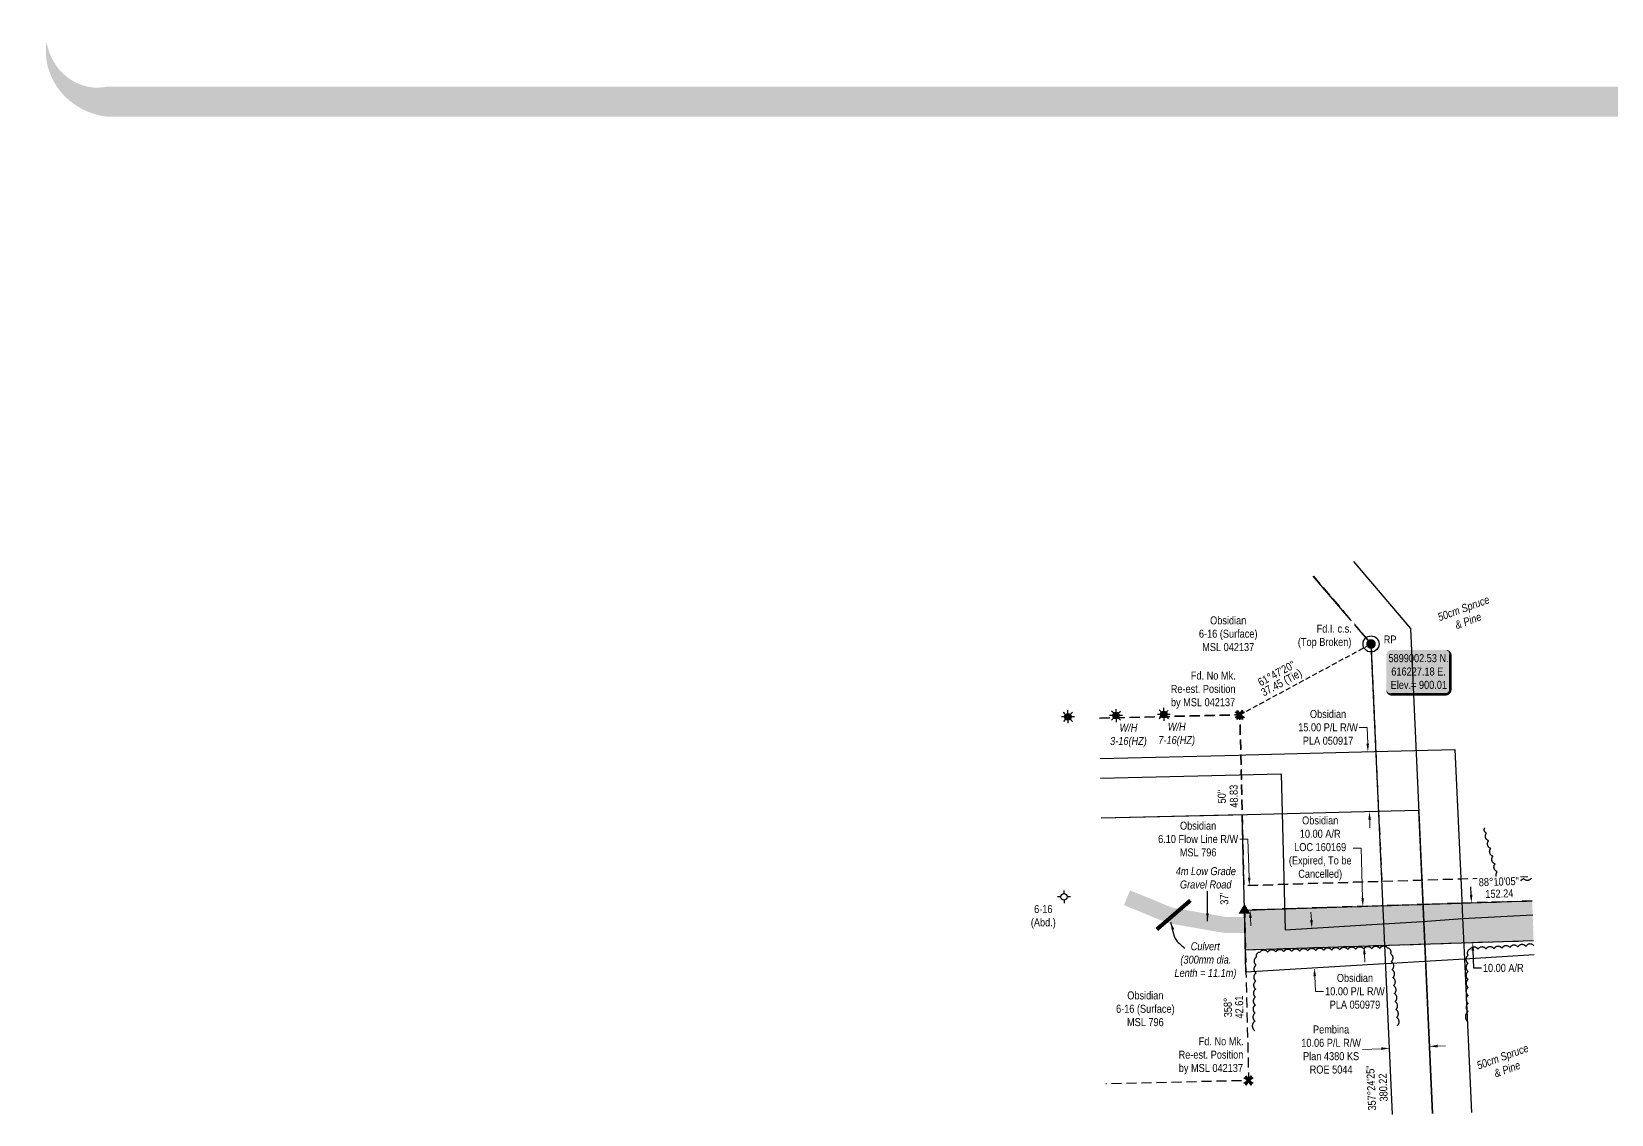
# Model space of a CAD drawing. Extents: x 611307 to 619201, y 5898107 to 5902906.
# Drawn here: x 611307 to 613280, y 5898365 to 5899718 of the extents above; entities that cross this region are included whole.
import ezdxf
from ezdxf.enums import TextEntityAlignment as Align

# ---------------------------------------------------------------- set-up
doc = ezdxf.new("R2010")
doc.units = 0
doc.header["$LTSCALE"] = 5
doc.header["$PDSIZE"] = 0.5
for name, pattern in [('0', [1, 1, 0]), ('foc-ACCESSROAD', [3.75, 2.5, -1.25]), ('foc-TIELINE', [1.875, 1.25, -0.625])]:
    doc.linetypes.add(name, pattern=pattern)
doc.layers.get('Defpoints').update_dxf_attribs({"color": 9})
for name, color, linetype in [('35', 37, 'Continuous'), ('AS-ROADS', 254, 'Continuous'), ('C-AR', 13, 'foc-ACCESSROAD'), ('C-RW', 13, 'Continuous'), ('C-WS', 13, 'foc-ACCESSROAD'), ('C-WS-S', 8, 'Continuous'), ('DETAIL-T', 7, 'Continuous'), ('F-RW', 190, 'Continuous'), ('F-WS-S', 8, 'Continuous'), ('L-BD', 7, 'Continuous'), ('L-BD1', 253, 'Continuous'), ('L-MON', 1, 'Continuous'), ('L-TIE', 7, 'foc-TIELINE'), ('L-TIE-T', 7, 'Continuous'), ('P-PROPOSED', 10, 'Continuous'), ('P-PROPOSED-H', 21, 'Continuous'), ('P-TXT', 4, 'Continuous'), ('T-BUSH', 110, '0'), ('T-BUSH-T', 110, 'Continuous')]:
    doc.layers.add(name, color=color, linetype=linetype)
for name, color, linetype, lineweight in [('AS-GENERAL', 48, 'Continuous', 18), ('C-AR-T', 13, 'Continuous', 9), ('C-FLOWLINE-T', 13, 'Continuous', 9), ('C-RW-T', 13, 'Continuous', 9), ('C-WS-T', 13, 'Continuous', 9), ('F-RW-T', 190, 'Continuous', 9), ('T-TEXT', 48, 'Continuous', 18)]:
    doc.layers.add(name, color=color, linetype=linetype, lineweight=lineweight)
doc.layers.add('DISCLAIMER', color=7, linetype='Continuous', plot=False)
doc.styles.add('80', font='ARIALN.TTF', dxfattribs={"height": 10})
doc.styles.add('80CG', font='ARIALN.TTF', dxfattribs={"height": 10})
doc.styles.add('80L', font='ARIALN.TTF', dxfattribs={"height": 10})
doc.dimstyles.new('Compass 5 000', dxfattribs={"dimscale": 5, "dimtxt": 9, "dimasz": 2, "dimexe": 0.2, "dimexo": 0.0625, "dimgap": 0.5, "dimtad": 0, "dimtih": 1, "dimtoh": 1, "dimzin": 0, "dimdsep": 46, "dimtxsty": '80CG', "dimcen": 0.1, "dimse1": 1, "dimse2": 1, "dimclrd": 256, "dimclrt": 256, "dimaunit": 1, "dimadec": 4, "dimazin": 0, "dimtfac": 0.06, "dimtofl": 0, "dimtmove": 0, "dimatfit": 1, "dimfxl": 0.2, "dimtolj": 1, "dimtzin": 0, "dimlwd": -1, "dimarcsym": 0})

# ---------------------------------------------------------------- blocks, each defined once
blk = doc.blocks.new('*U466')
at = {"layer": '35', "color": 3}
blk.add_circle((0, 0), 10, dxfattribs=at)
at = {"layer": '35', "color": 3, "style": '80'}
blk.add_attdef('RP_001', (15.9, 0.6), '', height=10, dxfattribs=at)
blk = doc.blocks.new('*U453')
h = blk.add_hatch(color=254)
edge = h.paths.add_edge_path()
edge.add_line((-34, -28.5), (34, -28.5))
edge.add_arc((34, -22.5), 6, 270, 360)
edge.add_line((40, -22.5), (40, 21))
edge.add_arc((34, 21), 6, 0, 90)
edge.add_line((34, 27), (-34, 27))
edge.add_arc((-34, 21), 6, 90, 180)
edge.add_line((-40, 21), (-40, -22.5))
edge.add_arc((-34, -22.5), 6, 180, 270)
at = {"color": 1, "flags": 128}
blk.add_lwpolyline([(-34, -28.5, 3, 3, 0), (34, -28.5, 3, 3, 0.414214), (40, -22.5, 3, 3, 0), (40, 21, 3, 0, 0.414214), (34, 27, 0, 0, 0), (-34, 27, 0, 0, 0.414214), (-40, 21, 0, 0, 0), (-40, -22.5, 0, 3, 0.414214)], format="xyseb", close=True, dxfattribs=at)
blk.add_lwpolyline([(-32.5, -22.7, 0, 10, 0), (0, 0, 5, 5, 0)], format="xyseb", dxfattribs=at)
at = {"color": 1, "style": '80'}
blk.add_attdef('ENTER_TEXT_001', (-36, -5), '', height=10, dxfattribs=at)
blk = doc.blocks.new('GABD')
for p, q in [((-0.81, 0), (-1.62, 0)), ((0, 0.81), (0, 1.62)), ((1.62, 0), (0.81, 0)), ((0, -0.81), (0, -1.62))]:
    blk.add_line(p, q)
blk.add_circle((0, 0), 0.8)
blk = doc.blocks.new('GAS')
h = blk.add_hatch(color=255)
h.dxf.hatch_style = 1
edge = h.paths.add_edge_path()
edge.add_arc((0, 0), 0.9, 0, 360)
for p, q in [((-0.81, 0), (-1.62, 0)), ((-0.57, 0.57), (-1.14, 1.14)), ((0, 0.81), (0, 1.62)), ((0.57, 0.57), (1.14, 1.14)), ((1.62, 0), (0.81, 0)), ((-0.57, -0.57), (-1.14, -1.14)), ((0, -0.81), (0, -1.62)), ((1.14, -1.14), (0.57, -0.57))]:
    blk.add_line(p, q)
blk.add_circle((0, 0), 0.8)
blk = doc.blocks.new('fdia')
at = {"color": 255, "const_width": 1}
blk.add_lwpolyline([(-0.5, 0, 1), (0.5, 0, 1)], format="xyb", close=True, dxfattribs=at)
blk = doc.blocks.new('Fdiaa')
blk.add_blockref('fdia', (0, 0))
blk = doc.blocks.new('fdib')
at = {"color": 1, "const_width": 1.6}
blk.add_lwpolyline([(-0.4, 0, 1), (0.4, 0, 1)], format="xyb", close=True, dxfattribs=at)
at = {"color": 1}
blk.add_circle((0, 0), 0.8, dxfattribs=at)
blk = doc.blocks.new('Fdibb')
blk.add_blockref('fdib', (0, 0))
blk = doc.blocks.new('fdicc')
for name in ['Fdibb', 'Fdiaa']:
    blk.add_blockref(name, (0, 0))
blk = doc.blocks.new('FDI')
blk.add_blockref('fdicc', (0, 0))
blk = doc.blocks.new('TRIA')
blk.add_hatch(color=255).paths.add_polyline_path([(-0.04, 1.52), (-1.47, -0.87), (1.39, -0.87)])
blk = doc.blocks.new('TRIAA')
blk.add_blockref('TRIA', (0, 0))
blk = doc.blocks.new('TRIB')
at = {"color": 1}
blk.add_lwpolyline([(-1.12, -0.67), (-0.04, 1.13), (1.04, -0.67)], close=True, dxfattribs=at)
blk = doc.blocks.new('TRIBB')
blk.add_blockref('TRIB', (0, 0))
blk = doc.blocks.new('TRICC')
for name in ['TRIAA', 'TRIBB']:
    blk.add_blockref(name, (0, 0))
blk = doc.blocks.new('plspike')
blk.add_blockref('TRICC', (0, 0))
blk = doc.blocks.new('TEMP')
h = blk.add_hatch(color=255)
h.dxf.hatch_style = 1
h.paths.add_polyline_path([(0, 0.25), (-0.67, 1.15), (-0.67, 0.67), (-1.15, 0.67), (-0.25, 0), (-1.15, -0.67), (-0.67, -0.67), (-0.67, -1.15), (0, -0.25), (0.67, -1.15), (0.67, -0.67), (1.15, -0.67), (0.25, 0), (1.15, 0.67), (0.67, 0.67), (0.67, 1.15)])
h.paths.add_polyline_path([(0.57, 0.85), (0.57, 0.57), (0.85, 0.57), (0.08, 0), (0.85, -0.57), (0.57, -0.57), (0.57, -0.85), (0, -0.08), (-0.57, -0.85), (-0.57, -0.57), (-0.85, -0.57), (-0.08, 0), (-0.85, 0.57), (-0.57, 0.57), (-0.57, 0.85), (0, 0.08)], flags=16)
h = blk.add_hatch(color=1)
h.dxf.hatch_style = 1
h.paths.add_polyline_path([(0, 0.08), (-0.57, 0.85), (-0.57, 0.57), (-0.85, 0.57), (-0.08, 0), (-0.85, -0.57), (-0.57, -0.57), (-0.57, -0.85), (0, -0.08), (0.57, -0.85), (0.57, -0.57), (0.85, -0.57), (0.08, 0), (0.85, 0.57), (0.57, 0.57), (0.57, 0.85)])
at = {"color": 1}
for p, q in [((-0.08, 0), (0.08, 0)), ((0, 0.08), (0, -0.08))]:
    blk.add_line(p, q, dxfattribs=at)
at = {"color": 255, "flags": 128}
blk.add_lwpolyline([(-0.25, 0), (-1.15, 0.67), (-0.67, 0.67), (-0.67, 1.15), (0, 0.25), (0.67, 1.15), (0.67, 0.67), (1.15, 0.67), (0.25, 0), (1.15, -0.67), (0.67, -0.67), (0.67, -1.15), (0, -0.25), (-0.67, -1.15), (-0.67, -0.67), (-1.15, -0.67)], close=True, dxfattribs=at)
at = {"color": 1, "flags": 128}
blk.add_lwpolyline([(-0.08, 0), (-0.85, 0.57), (-0.57, 0.57), (-0.57, 0.85), (0, 0.08), (0.57, 0.85), (0.57, 0.57), (0.85, 0.57), (0.08, 0), (0.85, -0.57), (0.57, -0.57), (0.57, -0.85), (0, -0.08), (-0.57, -0.85), (-0.57, -0.57), (-0.85, -0.57)], close=True, dxfattribs=at)
blk = doc.blocks.new('*D467')
at = {"layer": 'Defpoints', "color": 0, "transparency": 16777216}
for p in [(613002.6, 5898458.9), (613052.8, 5898461.2), (613003.2, 5898447.8)]:
    blk.add_point(p, dxfattribs=at)
at = {"layer": 'F-RW-T', "transparency": 16777216}
for p, q in [((613063.3, 5898450.5), (613073.3, 5898451)), ((612993.2, 5898447.3), (612969.4, 5898446.2))]:
    blk.add_line(p, q, dxfattribs=at)
for points in [[(613063.3, 5898452.2), (613063.4, 5898448.8), (613053.3, 5898450.1)], [(612993.1, 5898449), (612993.2, 5898445.7), (613003.2, 5898447.8)]]:
    blk.add_solid(points, dxfattribs=at)
at = {"layer": 'F-RW-T', "transparency": 16777216, "insert": (612930.3, 5898446.2), "char_height": 10, "attachment_point": 5, "style": '80CG'}
blk.add_mtext('\\A1;Pembina\\P10.06 P/L R/W\\PPlan 4380 KS\\PROE 5044', dxfattribs=at)
blk = doc.blocks.new('*D468')
at = {"layer": 'C-FLOWLINE-T', "transparency": 16777216}
for p, q in [((612826.4, 5898709.1), (612816.4, 5898709.1)), ((612827.9, 5898661.1), (612826.4, 5898709.1)), ((612829.6, 5898610.6), (612829.9, 5898600.6))]:
    blk.add_line(p, q, dxfattribs=at)
for points in [[(612829.6, 5898661.1), (612826.3, 5898661), (612828.3, 5898651.1)], [(612831.2, 5898610.7), (612827.9, 5898610.6), (612829.2, 5898620.6)]]:
    blk.add_solid(points, dxfattribs=at)
at = {"layer": 'Defpoints', "color": 0, "transparency": 16777216}
for p in [(612828.3, 5898651.1), (612894.9, 5898653.2), (612895.8, 5898622.8)]:
    blk.add_point(p, dxfattribs=at)
at = {"layer": 'C-FLOWLINE-T', "transparency": 16777216, "insert": (612764.2, 5898709.1), "char_height": 10, "attachment_point": 5, "style": '80CG'}
blk.add_mtext('\\A1;Obsidian\\P6.10 Flow Line R/W\\PMSL 796', dxfattribs=at)
blk = doc.blocks.new('*D469')
at = {"layer": 'C-RW-T', "transparency": 16777216}
for p, q in [((612975.5, 5898848.6), (612965.5, 5898848.6)), ((612976.1, 5898828.2), (612975.5, 5898848.6)), ((612978.5, 5898733.3), (612978.7, 5898723.3))]:
    blk.add_line(p, q, dxfattribs=at)
for points in [[(612977.7, 5898828.3), (612974.4, 5898828.2), (612976.3, 5898818.2)], [(612980.1, 5898733.4), (612976.8, 5898733.3), (612978.2, 5898743.3)]]:
    blk.add_solid(points, dxfattribs=at)
at = {"layer": 'Defpoints', "color": 0, "transparency": 16777216}
for p in [(612937.5, 5898817.3), (612976.3, 5898818.2), (612939.4, 5898742.3)]:
    blk.add_point(p, dxfattribs=at)
at = {"layer": 'C-RW-T', "transparency": 16777216, "insert": (612926.5, 5898848.6), "char_height": 10, "attachment_point": 5, "style": '80CG'}
blk.add_mtext('\\A1;Obsidian\\P15.00 P/L R/W\\PPLA 050917', dxfattribs=at)
blk = doc.blocks.new('*D470')
at = {"layer": 'Defpoints', "color": 0, "transparency": 16777216}
for p in [(612864.8, 5898621.8), (612866.4, 5898571.8), (613107.2, 5898579.5)]:
    blk.add_point(p, dxfattribs=at)
at = {"layer": 'P-TXT', "transparency": 16777216}
for p, q in [((613105.2, 5898639.5), (613104.9, 5898649.5)), ((613107.5, 5898569.5), (613108.2, 5898548.1)), ((613108.2, 5898548.1), (613118.2, 5898548.1))]:
    blk.add_line(p, q, dxfattribs=at)
for points in [[(613106.9, 5898639.5), (613103.6, 5898639.4), (613105.6, 5898629.5)], [(613109.1, 5898569.6), (613105.8, 5898569.5), (613107.2, 5898579.5)]]:
    blk.add_solid(points, dxfattribs=at)
at = {"layer": 'P-TXT', "transparency": 16777216, "insert": (613145.4, 5898548.1), "char_height": 10, "attachment_point": 5, "style": '80CG'}
blk.add_mtext('\\A1;10.00 A/R', dxfattribs=at)
blk = doc.blocks.new('*D471')
at = {"layer": 'C-AR-T', "transparency": 16777216}
for p, q in [((612967.7, 5898697.6), (612957.7, 5898697.6)), ((612969.7, 5898635.1), (612967.7, 5898697.6)), ((612972, 5898565.2), (612972.3, 5898555.2))]:
    blk.add_line(p, q, dxfattribs=at)
for points in [[(612971.4, 5898635.2), (612968.1, 5898635.1), (612970, 5898625.1)], [(612973.6, 5898565.2), (612970.3, 5898565.1), (612971.6, 5898575.2)]]:
    blk.add_solid(points, dxfattribs=at)
at = {"layer": 'Defpoints', "color": 0, "transparency": 16777216}
for p in [(612962.2, 5898624.9), (612963.8, 5898574.9), (612971.6, 5898575.2)]:
    blk.add_point(p, dxfattribs=at)
at = {"layer": 'C-AR-T', "transparency": 16777216, "insert": (612916.7, 5898697.6), "char_height": 10, "attachment_point": 5, "style": '80CG'}
blk.add_mtext('\\A1;Obsidian\\P10.00 A/R\\PLOC 160169\\P(Expired, To be \\PCancelled)', dxfattribs=at)
blk = doc.blocks.new('*D472')
at = {"layer": 'C-RW-T', "transparency": 16777216}
for p, q in [((612905.7, 5898607.9), (612905.1, 5898617.8)), ((612909.9, 5898537.9), (612911, 5898518.9)), ((612911, 5898518.9), (612921, 5898518.9))]:
    blk.add_line(p, q, dxfattribs=at)
for points in [[(612907.4, 5898608), (612904.1, 5898607.8), (612906.3, 5898597.9)], [(612911.6, 5898538), (612908.2, 5898537.8), (612909.3, 5898547.9)]]:
    blk.add_solid(points, dxfattribs=at)
at = {"layer": 'Defpoints', "color": 0, "transparency": 16777216}
for p in [(612893, 5898597.1), (612895.9, 5898547.1), (612909.3, 5898547.9)]:
    blk.add_point(p, dxfattribs=at)
at = {"layer": 'C-RW-T', "transparency": 16777216, "insert": (612960.1, 5898518.9), "char_height": 10, "attachment_point": 5, "style": '80CG'}
blk.add_mtext('\\A1;Obsidian\\P10.00 P/L R/W\\PPLA 050979', dxfattribs=at)
blk = doc.blocks.new('Disclaimer_Legal')
at = {"layer": 'DISCLAIMER', "color": 254, "flags": 128}
blk.add_lwpolyline([(-3612.9, -1104.6, 37.5, 37.5, 0), (4096.1, -1104.6, 37.5, 37.5, 0.414214), (4171.1, -1029.6, 37.5, 37.5, 0), (4171.1, 2078.7, 37.5, 0, 0.414214), (4096.1, 2153.7, 0, 0, 0), (-3612.9, 2153.7, 0, 0, 0.414214), (-3687.9, 2078.7, 0, 0, 0), (-3687.9, -1029.6, 0, 37.5, 0.414214)], format="xyseb", close=True, dxfattribs=at)

msp = doc.modelspace()

# ---------------------------------------------------------------- hatches: boundary and pattern name
at = {"layer": 'P-PROPOSED-H'}
h = msp.add_hatch(color=256, dxfattribs=at)
h.dxf.hatch_style = 1
h.paths.add_polyline_path([(613183.241, 5898581.946), (613181.498, 5898631.897), (612822.152, 5898620.402), (612823.347, 5898570.433)])

# ---------------------------------------------------------------- linework, layer by layer
at = {"layer": 'AS-GENERAL', "const_width": 4.998, "flags": 128}
msp.add_lwpolyline([(612712.562, 5898596.232), (612754.557, 5898632.432)], dxfattribs=at)
at = {"layer": 'AS-ROADS', "const_width": 19.993, "flags": 128}
msp.add_lwpolyline([(612675.417, 5898635.887), (612728.782, 5898613.892), (612798.672, 5898601.662), (612922.627, 5898601.442), (613055.592, 5898600.497), (613182.346, 5898607.585)], dxfattribs=at)
at = {"layer": 'C-AR', "flags": 128}
msp.add_lwpolyline([(613164.42, 5898581.344), (612823.347, 5898570.433), (612822.152, 5898620.402), (612869.012, 5898621.901), (613181.498, 5898631.897)], dxfattribs=at)
at = {"layer": 'C-RW'}
for points in [[(612642, 5898809.733), (612814.605, 5898814.119), (612823.857, 5898814.356), (612984.352, 5898818.446), (613034.669, 5898819.714), (613084.695, 5898820.979), (613093.017, 5898642.205), (613094.478, 5898610.869), (613096.881, 5898559.192), (613105.807, 5898367.433)], [(612642.417, 5898785.321), (612868.078, 5898790.644), (612872.733, 5898595.897), (612994.423, 5898603.047), (613002.908, 5898603.559), (613044.614, 5898606.111), (613094.53, 5898609.736), (613182.107, 5898614.43)], [(613183.849, 5898564.522), (613096.881, 5898559.195), (613046.939, 5898556.137), (613005.97, 5898553.628), (612996.749, 5898553.07), (612824.008, 5898542.782), (612822.152, 5898620.402), (612819.307, 5898739.397), (612643.274, 5898735.134)], [(613057.142, 5898366.328), (613039.943, 5898744.799), (612987.818, 5898743.526), (612875.741, 5898740.78), (612825.69, 5898739.554), (612643.276, 5898735.061)]]:
    msp.add_lwpolyline(points, dxfattribs=at)
at = {"layer": 'C-WS', "flags": 128}
for points in [[(612908.148, 5899037.602), (612920.145, 5899023.58), (612946.68, 5898992.56), (612980.187, 5898952.832), (612993.614, 5898656.391), (612821.423, 5898650.883), (612816.319, 5898864.391), (612641.137, 5898860.191)], [(612641.137, 5898860.191), (612816.319, 5898864.391), (612821.423, 5898650.883), (612991.928, 5898656.337), (613042.201, 5898657.945), (613092.21, 5898659.545), (613180.435, 5898662.367)], [(613181.498, 5898631.897), (613093.629, 5898629.086), (613043.618, 5898627.486), (612993.357, 5898625.878), (612869.012, 5898621.901), (612822.152, 5898620.402), (612824.008, 5898542.782), (612827.242, 5898407.492), (612648.946, 5898403.237)]]:
    msp.add_lwpolyline(points, dxfattribs=at)
at = {"layer": 'F-RW'}
for points in [[(612958.094, 5899055.945), (613029.638, 5898972.295), (613057.165, 5898366.328)], [(613006.908, 5898365.187), (612980.187, 5898952.832), (612920.129, 5899023.543), (612908.106, 5899037.587)]]:
    msp.add_lwpolyline(points, dxfattribs=at)
at = {"layer": 'L-TIE'}
msp.add_line((612816.319, 5898864.391), (612980.187, 5898952.832), dxfattribs=at)
at = {"layer": 'P-PROPOSED', "flags": 128}
msp.add_lwpolyline([(613183.241, 5898581.946), (612823.347, 5898570.433), (612822.152, 5898620.402), (613181.498, 5898631.897)], dxfattribs=at)
at = {"layer": 'T-BUSH', "flags": 128}
for points in [[(613180.505, 5898660.26, -0.52056705), (613170.516, 5898659.901, -0.52056705), (613160.526, 5898659.543, -0.52056705), (613150.536, 5898659.185, -0.52056705), (613140.546, 5898658.826, -0.52056705), (613137.811, 5898668.382, -0.52056705), (613135.13, 5898678.012, -0.52056705), (613132.45, 5898687.643, -0.52056705), (613129.769, 5898697.273, -0.52056705), (613127.088, 5898706.903, -0.52056705), (613124.407, 5898716.533, -0.52056705), (613122.551, 5898723.201, -0.52056705)], [(613013.157, 5898476.308, 0.52056705), (613012.21, 5898486.259, 0.52056705), (613011.264, 5898496.211, 0.52056705), (613010.318, 5898506.162, 0.52056705), (613009.372, 5898516.114, 0.52056705), (613008.426, 5898526.065, 0.52056705), (613007.48, 5898536.016, 0.52056705), (613006.534, 5898545.968, 0.52056705), (613005.588, 5898555.919, 0.52056705), (613004.642, 5898565.871, 0.52056705), (613001.086, 5898572.856, 0.52056705), (612991.096, 5898572.526, 0.52056705), (612981.105, 5898572.195, 0.52056705), (612971.114, 5898571.865, 0.52056705), (612961.123, 5898571.535, 0.52056705), (612951.132, 5898571.204, 0.52056705), (612941.142, 5898570.874, 0.52056705), (612931.151, 5898570.543, 0.52056705), (612921.16, 5898570.213, 0.52056705), (612911.169, 5898569.883, 0.52056705), (612901.178, 5898569.552, 0.52056705), (612891.188, 5898569.222, 0.52056705), (612881.197, 5898568.891, 0.52056705), (612871.206, 5898568.561, 0.52056705), (612861.215, 5898568.231, 0.52056705), (612851.224, 5898567.9, 0.52056705), (612841.234, 5898567.57, 0.52056705), (612836.842, 5898561.705, 0.52056705), (612836.629, 5898551.711, 0.52056705), (612836.416, 5898541.717, 0.52056705), (612836.202, 5898531.723, 0.52056705), (612835.989, 5898521.729, 0.52056705), (612835.775, 5898511.735, 0.52056705), (612835.562, 5898501.741, 0.52056705), (612835.349, 5898491.747, 0.52056705), (612835.135, 5898481.753, 0.52056705), (612834.88, 5898469.813, 0.52056705)], [(613183.574, 5898575.881, 0.52056705), (613173.606, 5898575.127, 0.52056705), (613163.638, 5898574.374, 0.52056705), (613153.671, 5898573.621, 0.52056705), (613143.703, 5898572.867, 0.52056705), (613133.735, 5898572.114, 0.52056705), (613123.745, 5898571.834, 0.52056705), (613113.75, 5898571.643, 0.52056705), (613103.756, 5898571.451, 0.52056705), (613101.358, 5898563.83, 0.52056705), (613101.389, 5898553.834, 0.52056705), (613101.42, 5898543.838, 0.52056705), (613101.451, 5898533.841, 0.52056705), (613101.482, 5898523.845, 0.52056705), (613101.513, 5898513.849, 0.52056705), (613101.544, 5898503.853, 0.52056705), (613101.575, 5898493.856, 0.52056705), (613101.616, 5898480.481, 0.52056705)]]:
    msp.add_lwpolyline(points, format="xyb", dxfattribs=at)

# ---------------------------------------------------------------- block references
at = {"layer": '35', "color": 5, "xscale": 0.99962706, "yscale": 0.99962706, "zscale": 0.99962706}
msp.add_blockref('*U466', (612980.187, 5898952.832), dxfattribs=at).add_auto_attribs({'RP_001': 'RP'})
at = {"layer": 'C-WS-S', "xscale": 4.9981353, "yscale": 4.9981353, "zscale": 4.9981353}
for p in [(612601.583, 5898861.888), (612661.657, 5898863.35), (612721.397, 5898864.804)]:
    msp.add_blockref('GAS', p, dxfattribs=at)
at = {"layer": 'DETAIL-T'}
ref = msp.add_blockref('*U453', (613039.298, 5898918.369), dxfattribs=dict(at, xscale=0.99962706, yscale=0.99962706, zscale=0.99962706))
ref.add_attrib('ENTER_TEXT_001', '5899002.53 N.', (613001.993, 5898930.137), dxfattribs={"layer": '0', "color": 1, "height": 9.99627, "style": '80'})
ref.add_attrib('ENTER_TEXT_002', '616227.18 E.', (613005.514, 5898913.436), dxfattribs={"layer": '0', "color": 1, "height": 9.99627, "style": '80'})
ref.add_attrib('ENTER_TEXT_003', 'Elev.= 900.01', (613004.724, 5898896.735), dxfattribs={"layer": '0', "color": 1, "height": 9.99627, "style": '80'})
at = {"layer": 'F-WS-S', "xscale": 4.9981353, "yscale": 4.9981353, "zscale": 4.9981353}
msp.add_blockref('GABD', (612596.704, 5898636.949), dxfattribs=at)
at = {"layer": 'L-BD', "xscale": 0.99962706, "yscale": 0.99962706, "zscale": 0.99962706}
msp.add_blockref('Disclaimer_Legal', (615012.298, 5900734.408), dxfattribs=at)
at = {"layer": 'L-MON', "xscale": 4.9981353, "yscale": 4.9981353, "zscale": 4.9981353}
for name, p in [('FDI', (612980.187, 5898952.832)), ('plspike', (612822.152, 5898620.402))]:
    msp.add_blockref(name, p, dxfattribs=at)
at = {"layer": 'L-MON', "color": 6, "xscale": 4.9981353, "yscale": 4.9981353, "zscale": 4.9981353}
for p in [(612816.319, 5898864.391), (612827.242, 5898407.492)]:
    msp.add_blockref('TEMP', p, dxfattribs=at)

# ---------------------------------------------------------------- texts
at = {"layer": 'C-WS-T', "attachment_point": 5, "style": '80CG'}
for s, insert, char_height, width in [('\\A1;Obsidian\\P6-16 (Surface)\\PMSL 042137', (612801.783, 5898965.568), 9.99627, 72.59679), ('\\A1;{\\fArial Narrow|b0|i1|c0|p34;W/H\\P3-16(HZ)}', (612677.173, 5898838.468), 9.99627, 50.01351), ('\\A1;{\\fArial Narrow|b0|i1|c0|p34;W/H\\P7-16(HZ)}', (612737.454, 5898839.61), 9.99627, 30.58654), ('\\A1;6-16\\P(Abd.)', (612570.828, 5898611.867), 9.9963, 30.58654), ('\\A1;Obsidian\\P6-16 (Surface)\\PMSL 796', (612698.284, 5898497.08), 9.99627, 72.59679)]:
    msp.add_mtext(s, dxfattribs=dict(at, insert=insert, char_height=char_height, width=width))
at = {"layer": 'L-BD', "color": 6, "style": '80L'}
for s, p in [("50''", (612793.764, 5898762.216)), ('48.83', (612808.754, 5898762.574)), ("37'", (612796.815, 5898634.575)), ('358°', (612801.309, 5898498.885)), ('42.61', (612815.55, 5898499.225))]:
    msp.add_text(s, height=9.9963, rotation=91.3694, dxfattribs=at).set_placement(p, align=Align.MIDDLE)
at = {"layer": 'L-BD', "style": '80L'}
for s, p in [('357°24\'25"', (612980.347, 5898398.152)), ('380.22', (612995.327, 5898398.829))]:
    msp.add_text(s, height=9.9963, rotation=92.5897, dxfattribs=at).set_placement(p, align=Align.MIDDLE)
at = {"layer": 'L-TIE-T', "style": '80L'}
for s, height, p in [("61°47'20''", 9.9963, (612862.116, 5898916.086)), ('37.45 (Tie)', 9.99627, (612868.882, 5898903.551))]:
    msp.add_text(s, height=height, rotation=28.3561, dxfattribs=at).set_placement(p, align=Align.MIDDLE)
at = {"layer": 'T-BUSH-T', "attachment_point": 1, "rotation": 20, "style": '80L'}
for s, insert, char_height in [('\\pi0.46143;{\\fArial Narrow|b0|i1|c0|p34;50cm Spruce\\P\\pi17.379;& Pine}', (613061.929, 5898990.387), 9.99627), ('\\pi0.45027;{\\fArial Narrow|b0|i1|c0|p34;50cm Spruce\\P\\pi17.373;& Pine}', (613110.677, 5898430.331), 9.99963)]:
    msp.add_mtext_dynamic_manual_height_columns(s, width=67.3101, gutter_width=50, heights=[0], dxfattribs=dict(at, insert=insert, char_height=char_height))
at = {"layer": 'T-TEXT', "linetype": 'Continuous', "insert": (612735.953, 5898674.061), "char_height": 9.99627, "attachment_point": 1, "style": '80L'}
msp.add_mtext_dynamic_manual_height_columns('\\pi0.32648;{\\fArial Narrow|b0|i1|c0|p34;4m Low Grade\\P\\pi5.6076;Gravel Road}', width=74.94993, gutter_width=49.971, heights=[0], dxfattribs=at)

# ---------------------------------------------------------------- dimensions: what is measured, and where the dimension line sits
at = {"layer": 'C-AR-T', "color": 6}
dim = msp.add_linear_dim(base=(612971.645, 5898575.177), p1=(612962.163, 5898624.881), p2=(612963.761, 5898574.925), angle=271.832173, text='Obsidian\\P10.00 A/R\\PLOC 160169\\P(Expired, To be \\PCancelled)', dimstyle='Compass 5 000', dxfattribs=at)
dim.commit()
dim.dimension.update_dxf_attribs({"geometry": '*D471', "text_midpoint": (612916.662, 5898697.569), "dimtype": 161})
at = {"layer": 'C-FLOWLINE-T', "color": 6}
dim = msp.add_linear_dim(base=(612828.261, 5898651.102), p1=(612895.832, 5898622.759), p2=(612894.857, 5898653.232), angle=91.832173, text='Obsidian\\P6.10 Flow Line R/W\\PMSL 796', dimstyle='Compass 5 000', dxfattribs=at)
dim.commit()
dim.dimension.update_dxf_attribs({"geometry": '*D468', "text_midpoint": (612764.183, 5898709.075), "dimtype": 161})
at = {"layer": 'C-RW-T', "color": 6}
for base, p1, p2, angle, text, picture, middle in [((612976.311, 5898818.241), (612939.367, 5898742.339), (612937.458, 5898817.251), 91.459985, 'Obsidian\\P15.00 P/L R/W\\PPLA 050917', '*D469', (612926.45, 5898848.628)), ((612909.311, 5898547.862), (612892.969, 5898597.086), (612895.948, 5898547.067), 273.408162, 'Obsidian\\P10.00 P/L R/W\\PPLA 050979', '*D472', (612960.12, 5898518.939))]:
    dim = msp.add_linear_dim(base=base, p1=p1, p2=p2, angle=angle, text=text, dimstyle='Compass 5 000', dxfattribs=at)
    dim.commit()
    dim.dimension.update_dxf_attribs({"geometry": picture, "text_midpoint": middle, "dimtype": 161})
at = {"layer": 'F-RW-T', "color": 6}
dim = msp.add_linear_dim(base=(613003.153, 5898447.777), p1=(613052.831, 5898461.201), p2=(613002.646, 5898458.919), angle=182.603527, text='Pembina\\P10.06 P/L R/W\\PPlan 4380 KS\\PROE 5044', dimstyle='Compass 5 000', dxfattribs=at)
dim.commit()
dim.dimension.update_dxf_attribs({"geometry": '*D467', "text_midpoint": (612930.335, 5898446.243), "dimtype": 161})

# ---------------------------------------------------------------- leaders
at = {"layer": 'T-TEXT', "linetype": 'Continuous', "path_type": 1}
msp.add_leader([(612775.927, 5898606.51), (612775.927, 5898644.186)], dimstyle='Compass 5 000', override={"dimgap": 0.5, "dimtad": 0}, dxfattribs=at)

# ---------------------------------------------------------------- next in the draw order: texts
at = {"layer": 'L-BD1', "insert": (613139.801, 5898660.98), "char_height": 9.99627, "width": 50.68426, "attachment_point": 2, "rotation": 1.8322, "line_spacing_factor": 0.9, "style": '80L', "bg_fill": 3, "box_fill_scale": 1.15, "bg_fill_color": 256, "bg_fill_true_color": 256, "bg_fill_transparency": 0}
msp.add_mtext("88°10'05'' 152.24", dxfattribs=at)
at = {"layer": 'L-MON', "char_height": 9.99627, "attachment_point": 1, "style": '80L', "bg_fill": 2}
for s, width, insert in [('\\pi24.27;Fd.I. c.s.\\P\\pi0.81336;(Top Broken)', 66.2528, (612887.981, 5898976.995)), ('\\pi26.073;Fd. No Mk.\\P\\pi0.97958;Re-est. Position \\P\\pi1.1841;by MSL 042137', 80.1315, (612729.077, 5898918.378)), ('\\pi26.073;Fd. No Mk.\\P\\pi0.97958;Re-est. Position \\P\\pi1.1841;by MSL 042137', 80.1315, (612738.855, 5898461.505))]:
    msp.add_mtext_dynamic_manual_height_columns(s, width=width, gutter_width=50, heights=[0], dxfattribs=dict(at, insert=insert))
at = {"layer": 'T-TEXT', "linetype": 'Continuous', "insert": (612734.415, 5898580.188), "char_height": 9.99627, "attachment_point": 1, "style": '80L', "bg_fill": 2}
msp.add_mtext_dynamic_manual_height_columns('\\pi20.576;{\\fArial Narrow|b0|i1|c0|p34;Culvert\\P\\pi7.6447;(300mm dia.\\P\\pi0.25662;Lenth = 11.1m)}', width=76.82855, gutter_width=49.971, heights=[0], dxfattribs=at)

# ---------------------------------------------------------------- next in the draw order: dimensions: what is measured, and where the dimension line sits
at = {"layer": 'P-TXT', "color": 6}
dim = msp.add_linear_dim(base=(613107.162, 5898579.512), p1=(612864.845, 5898621.768), p2=(612866.443, 5898571.812), angle=271.832173, text='10.00 A/R', dimstyle='Compass 5 000', dxfattribs=at)
dim.commit()
dim.dimension.update_dxf_attribs({"geometry": '*D470', "text_midpoint": (613145.447, 5898548.148), "dimtype": 161})

# ---------------------------------------------------------------- next in the draw order: leaders
at = {"layer": 'T-TEXT', "color": 2, "path_type": 1}
msp.add_leader([(612729.734, 5898605.49), (612737.133, 5898582.602), (612747.703, 5898572.642)], dimstyle='Compass 5 000', override={"dimgap": 0.5, "dimtad": 0}, dxfattribs=at)

doc.saveas('drawing.dxf')
